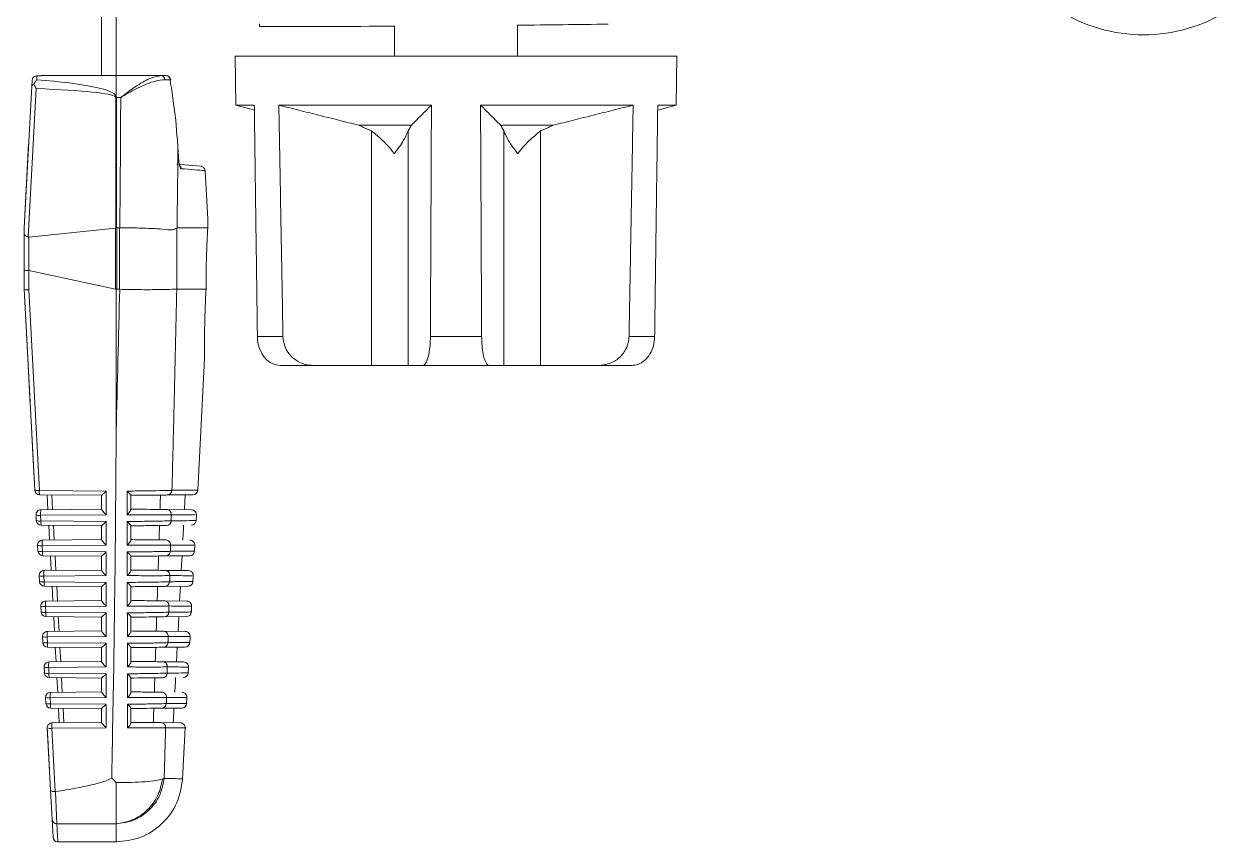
# Model space of a CAD drawing. Extents: x 11 to 120, y 2 to 94.
# Drawn here: x 89.132 to 91.585, y 35.434 to 37.099 of the extents above; entities that cross this region are included whole.
import ezdxf

# ---------------------------------------------------------------- set-up
doc = ezdxf.new("R2010")
doc.units = 0
doc.header["$MEASUREMENT"] = 0
doc.linetypes.add('SLD-Solid', pattern=[0])
doc.layers.add('OBJECT', color=7, linetype='CONTINUOUS')

msp = doc.modelspace()

# ---------------------------------------------------------------- linework, layer by layer
at = {"layer": 'OBJECT', "color": 7, "linetype": 'SLD-Solid', "lineweight": 15}
for p, q in [((89.2893, 36.9939), (89.2893, 37.1754)), ((89.3193, 36.9939), (89.3193, 37.1754)), ((89.6113, 37.0992), (89.6113, 37.0939)), ((90.1363, 37.0339), (90.1363, 37.0966)), ((89.8863, 37.0946), (89.8863, 37.0339)), ((89.5613, 37.0339), (89.5631, 36.9339)), ((90.0113, 37.0339), (89.5613, 37.0339)), ((90.4613, 37.0339), (90.0113, 37.0339)), ((90.4596, 36.9339), (90.4613, 37.0339)), ((89.1481, 36.9844), (89.1461, 36.9474)), ((89.1475, 36.9722), (89.1481, 36.9844)), ((89.1581, 36.9938), (89.1577, 36.9855)), ((89.1671, 36.9939), (89.3193, 36.9939)), ((89.3193, 36.9939), (89.411, 36.9939)), ((89.3193, 36.9525), (89.3193, 36.9939)), ((89.1318, 36.6839), (89.1475, 36.9722)), ((89.1566, 36.9675), (89.1402, 36.6653)), ((89.3185, 36.6838), (89.3185, 36.9494)), ((89.3201, 36.9494), (89.3201, 36.6839)), ((89.3286, 36.9494), (89.3201, 36.9494)), ((89.5631, 36.9339), (89.6007, 36.9238)), ((89.6006, 36.9339), (89.5631, 36.9339)), ((89.9613, 36.9339), (89.6506, 36.9339)), ((90.3721, 36.9339), (90.0613, 36.9339)), ((90.422, 36.9238), (90.4596, 36.9339)), ((90.4596, 36.9339), (90.4221, 36.9339)), ((89.9205, 36.8931), (89.813, 36.8931)), ((89.8391, 36.4039), (89.8391, 36.8813)), ((89.9139, 36.4039), (89.9139, 36.8813)), ((90.2097, 36.8931), (90.1022, 36.8931)), ((90.1088, 36.4039), (90.1088, 36.8813)), ((90.1836, 36.4039), (90.1836, 36.8813)), ((89.1411, 36.8542), (89.1318, 36.6839)), ((89.4464, 36.825), (89.4455, 36.8431)), ((89.4427, 36.814), (89.4914, 36.8097)), ((89.4464, 36.825), (89.4464, 36.825)), ((89.5059, 36.7017), (89.5005, 36.8003)), ((89.1318, 36.6756), (89.1318, 36.6839)), ((89.3178, 36.6837), (89.1416, 36.6651)), ((89.3178, 36.6837), (89.3185, 36.6838)), ((89.3178, 36.5592), (89.3178, 36.6837)), ((89.3201, 36.6839), (89.3209, 36.6839)), ((89.3261, 36.6839), (89.3209, 36.6839)), ((89.3209, 36.6839), (89.3209, 36.5589)), ((89.3261, 36.5589), (89.3261, 36.6839)), ((89.3261, 36.6839), (89.3266, 36.6839)), ((89.4427, 36.6834), (89.4427, 36.5589)), ((89.4433, 36.6839), (89.5057, 36.6839)), ((89.1318, 36.5981), (89.1318, 36.6756)), ((89.1416, 36.6651), (89.1416, 36.5974)), ((89.1318, 36.5589), (89.1318, 36.5981)), ((89.1413, 36.5975), (89.1413, 36.558)), ((89.1416, 36.5974), (89.1413, 36.5975)), ((89.1416, 36.5974), (89.3178, 36.5592)), ((89.1318, 36.5589), (89.1318, 36.5589)), ((89.1534, 36.1501), (89.1318, 36.5589)), ((89.1318, 36.5589), (89.1372, 36.4578)), ((89.1413, 36.558), (89.1629, 36.1494)), ((89.3193, 36.2703), (89.3193, 36.5588)), ((89.3209, 36.5589), (89.3261, 36.5589)), ((89.3265, 36.5589), (89.3261, 36.5589)), ((89.4427, 36.5589), (89.5023, 36.5589)), ((89.1372, 36.4578), (89.1442, 36.3239)), ((89.6069, 36.4629), (89.659, 36.4629)), ((89.9592, 36.4629), (90.0635, 36.4629)), ((90.3637, 36.4629), (90.4158, 36.4629)), ((89.4854, 36.1499), (89.4994, 36.4175)), ((89.7214, 36.4039), (89.6536, 36.4039)), ((89.7417, 36.4039), (89.6536, 36.4039)), ((89.8391, 36.4039), (89.7214, 36.4039)), ((89.8391, 36.4039), (89.9139, 36.4039)), ((89.9139, 36.4039), (89.9435, 36.4039)), ((90.0792, 36.4039), (89.9435, 36.4039)), ((90.1088, 36.4039), (90.0792, 36.4039)), ((90.1088, 36.4039), (90.1836, 36.4039)), ((90.1836, 36.4039), (90.3013, 36.4039)), ((90.3691, 36.4039), (90.3013, 36.4039)), ((89.1474, 36.2634), (89.1495, 36.2233)), ((89.1495, 36.2233), (89.1534, 36.1501)), ((89.1629, 36.1494), (89.2988, 36.1482)), ((89.2893, 36.1395), (89.1633, 36.1406)), ((89.1805, 36.1103), (89.179, 36.1405)), ((89.1884, 36.1404), (89.19, 36.1104)), ((89.2893, 36.1111), (89.2893, 36.1395)), ((89.2988, 36.1482), (89.2988, 36.1001)), ((89.4755, 36.1406), (89.4233, 36.1402)), ((89.1567, 36.0881), (89.1561, 36.0997)), ((89.2988, 36.1001), (89.1655, 36.099)), ((89.1655, 36.099), (89.1661, 36.0874)), ((89.166, 36.1102), (89.2893, 36.1113)), ((89.422, 36.1106), (89.4729, 36.1102)), ((89.4821, 36.0879), (89.4828, 36.0996)), ((89.1661, 36.0874), (89.2988, 36.0862)), ((89.2893, 36.0775), (89.1666, 36.0786)), ((89.1838, 36.0484), (89.1822, 36.0785)), ((89.1917, 36.0784), (89.1932, 36.0484)), ((89.2893, 36.0491), (89.2893, 36.0775)), ((89.2988, 36.0862), (89.2988, 36.0381)), ((89.1692, 36.0482), (89.2893, 36.0493)), ((89.16, 36.026), (89.1593, 36.0377)), ((89.2988, 36.0381), (89.1688, 36.037)), ((89.1688, 36.037), (89.1694, 36.0254)), ((89.1694, 36.0254), (89.2988, 36.0242)), ((89.2893, 36.0155), (89.1699, 36.0166)), ((89.1871, 35.9864), (89.1855, 36.0164)), ((89.1949, 36.0164), (89.1965, 35.9865)), ((89.2988, 36.0242), (89.2988, 35.9761)), ((89.469, 36.0166), (89.4201, 36.0161)), ((89.4518, 35.9862), (89.4534, 36.0166)), ((89.4789, 36.0259), (89.4795, 36.0376)), ((89.2893, 35.9871), (89.2893, 36.0155)), ((89.1632, 35.964), (89.1626, 35.9757)), ((89.2988, 35.9761), (89.1721, 35.975)), ((89.1721, 35.975), (89.1727, 35.9633)), ((89.1725, 35.9863), (89.2893, 35.9873)), ((89.4188, 35.9867), (89.4664, 35.9863)), ((89.4756, 35.9639), (89.4763, 35.9757)), ((89.1727, 35.9633), (89.2988, 35.9622)), ((89.2893, 35.9535), (89.1731, 35.9545)), ((89.1904, 35.9244), (89.1888, 35.9544)), ((89.1982, 35.9543), (89.1998, 35.9245)), ((89.2893, 35.9251), (89.2893, 35.9535)), ((89.2988, 35.9622), (89.2988, 35.9141)), ((89.4657, 35.9545), (89.4185, 35.9541)), ((89.4486, 35.9242), (89.4502, 35.9546)), ((89.1758, 35.9243), (89.2893, 35.9253)), ((89.4172, 35.9247), (89.4631, 35.9243)), ((89.1665, 35.902), (89.1659, 35.9138)), ((89.2988, 35.9141), (89.1754, 35.9131)), ((89.1754, 35.9131), (89.176, 35.9013)), ((89.176, 35.9013), (89.2988, 35.9002)), ((89.2988, 35.9002), (89.2988, 35.8521)), ((89.4724, 35.9019), (89.473, 35.9137)), ((89.2893, 35.8915), (89.1764, 35.8925)), ((89.1936, 35.8624), (89.1921, 35.8924)), ((89.2015, 35.8923), (89.2031, 35.8625)), ((89.2893, 35.8631), (89.2893, 35.8915)), ((89.4625, 35.8925), (89.4168, 35.8921)), ((89.4453, 35.8623), (89.4469, 35.8926)), ((89.1698, 35.84), (89.1692, 35.8518)), ((89.2988, 35.8521), (89.1786, 35.8511)), ((89.1786, 35.8511), (89.1792, 35.8393)), ((89.1791, 35.8623), (89.2893, 35.8633)), ((89.4155, 35.8627), (89.4599, 35.8623)), ((89.4691, 35.8399), (89.4698, 35.8517)), ((89.1792, 35.8393), (89.2988, 35.8382)), ((89.2893, 35.8295), (89.1797, 35.8305)), ((89.1969, 35.8005), (89.1953, 35.8303)), ((89.2048, 35.8303), (89.2063, 35.8006)), ((89.2893, 35.8011), (89.2893, 35.8295)), ((89.2988, 35.8382), (89.2988, 35.7901)), ((89.4592, 35.8305), (89.4151, 35.8301)), ((89.4421, 35.8003), (89.4436, 35.8305)), ((89.1823, 35.8003), (89.2893, 35.8013)), ((89.4138, 35.8007), (89.4566, 35.8003)), ((89.1731, 35.7779), (89.1724, 35.7898)), ((89.2988, 35.7901), (89.1819, 35.7891)), ((89.1819, 35.7891), (89.1825, 35.7772)), ((89.1825, 35.7772), (89.2988, 35.7762)), ((89.2988, 35.7762), (89.2988, 35.7281)), ((89.4659, 35.7779), (89.4665, 35.7898)), ((89.2893, 35.7675), (89.183, 35.7685)), ((89.2002, 35.7385), (89.1986, 35.7683)), ((89.208, 35.7682), (89.2096, 35.7386)), ((89.2893, 35.7391), (89.2893, 35.7675)), ((89.1763, 35.7159), (89.1757, 35.7278)), ((89.2988, 35.7281), (89.1852, 35.7272)), ((89.1852, 35.7272), (89.1858, 35.7152)), ((89.1856, 35.7384), (89.2893, 35.7393)), ((89.4626, 35.7159), (89.4633, 35.7278)), ((89.1858, 35.7152), (89.2988, 35.7142)), ((89.2893, 35.7055), (89.1862, 35.7064)), ((89.2035, 35.6765), (89.2019, 35.7063)), ((89.2113, 35.7062), (89.2129, 35.6766)), ((89.2893, 35.6771), (89.2893, 35.7055)), ((89.2988, 35.7142), (89.2988, 35.6661)), ((89.4117, 35.7061), (89.4527, 35.7064)), ((89.1889, 35.6764), (89.2893, 35.6773)), ((89.4103, 35.6767), (89.4501, 35.6764)), ((89.1857, 35.5389), (89.179, 35.6659)), ((89.179, 35.6659), (89.1806, 35.6343)), ((89.2988, 35.6661), (89.1884, 35.6652)), ((89.1884, 35.6652), (89.1952, 35.5365)), ((89.4546, 35.5619), (89.46, 35.6659)), ((89.1836, 35.5792), (89.1822, 35.6051)), ((89.1888, 35.4803), (89.1857, 35.5389)), ((89.1956, 35.5365), (89.1988, 35.471)), ((89.1888, 35.4803), (89.1907, 35.4434)), ((89.3193, 35.471), (89.1988, 35.471)), ((89.1988, 35.471), (89.2007, 35.4339)), ((89.2007, 35.4339), (89.3197, 35.4339))]:
    msp.add_line(p, q, dxfattribs=at)
at = {"layer": 'OBJECT', "color": 7, "linetype": 'SLD-Solid', "lineweight": 15, "flags": 128}
for points in [[(89.158, 36.9938), (89.158, 36.9938), (89.1581, 36.9938)], [(89.4452, 36.8431), (89.4455, 36.8431), (89.4455, 36.8431)], [(89.4462, 36.825), (89.4464, 36.825), (89.4464, 36.825)], [(89.4469, 36.8201), (89.4466, 36.8221), (89.4465, 36.825)]]:
    msp.add_lwpolyline(points, dxfattribs=at)
at = {"layer": 'OBJECT', "color": 7, "linetype": 'SLD-Solid', "lineweight": 15}
for centre, radius, start, end in [((91.4113, 37.4001), 0.323, 237.4319, 302.5681), ((89.6113, 87.7539), 50.66, 270.59378, 270.80303), ((89.6113, 87.7539), 50.66, 270, 270.31102), ((89.1581, 36.9838), 0.01, 90.809, 176.8941), ((89.1581, 36.9838), 0.00999, 89.9506, 176.8551), ((89.41, 36.9854), 0.00857, 1.3596, 82.7702), ((89.4207, 36.9839), 0.01, 9.2546, 90), ((89.42, 36.9849), 0.00906, 2.8157, 85.6379), ((89.4313, 36.9744), 0.0111, 93.647, 101.4948), ((89.409, 36.8581), 0.1302, 133.5438, 134.5094), ((89.3201, 36.8337), 0.1158, 89.9998, 90.7808), ((89.48, 36.8219), 0.0332, 183.1976, 200.1598), ((89.4415, 36.8041), 0.01, 2.5491, 44.0319), ((89.1596, 36.1695), 0.0204, 252.3835, 279.2788), ((89.1634, 36.1506), 0.01, 183.0226, 269.5), ((89.2038, 36.147), 0.041, 176.6853, 189), ((89.4231, 36.15), 0.00987, 271.1354, 357.7395), ((89.4754, 36.1506), 0.01, 270.5, 353.0997), ((89.1661, 36.1002), 0.01, 90.5, 183.0226), ((89.1622, 36.1191), 0.0204, 252.3835, 279.2788), ((89.22, 36.1025), 0.0545, 171.8664, 183.6806), ((89.4218, 36.1007), 0.0099, 356.3727, 88.7893), ((89.4728, 36.1002), 0.01, 353.4921, 89.5), ((89.1629, 36.1075), 0.0204, 252.3835, 279.2788), ((89.1667, 36.0886), 0.01, 183.0226, 269.5), ((89.2071, 36.085), 0.041, 176.6853, 189), ((89.4215, 36.088), 0.00987, 271.1155, 357.7169), ((89.4722, 36.0886), 0.01, 270.5, 353.6003), ((89.1693, 36.0382), 0.01, 90.5, 183.0226), ((89.2232, 36.0405), 0.0545, 171.8664, 183.6806), ((89.4202, 36.0388), 0.0099, 356.3921, 88.8118), ((89.4695, 36.0382), 0.01, 353.9939, 89.5), ((89.1655, 36.0571), 0.0204, 252.3835, 279.2788), ((89.1661, 36.0455), 0.0204, 252.3835, 279.2788), ((89.1699, 36.0266), 0.01, 183.0226, 269.5), ((89.2103, 36.023), 0.041, 176.6853, 189), ((89.4199, 36.026), 0.00988, 271.0959, 357.6945), ((89.4689, 36.0266), 0.01, 270.5, 354.103), ((89.1726, 35.9763), 0.01, 90.5, 183.0226), ((89.1688, 35.9952), 0.0204, 252.3835, 279.2788), ((89.2265, 35.9785), 0.0545, 171.8664, 183.6806), ((89.4186, 35.9768), 0.00991, 356.4113, 88.834), ((89.4663, 35.9763), 0.01, 354.4978, 89.5), ((89.1694, 35.9835), 0.0204, 252.3835, 279.2788), ((89.1732, 35.9645), 0.01, 183.0226, 269.5), ((89.2136, 35.961), 0.041, 176.6853, 189), ((89.4183, 35.964), 0.00988, 271.0765, 357.6725), ((89.4657, 35.9645), 0.01, 270.5, 354.6079), ((89.1759, 35.9143), 0.01, 90.5, 183.0226), ((89.2298, 35.9166), 0.0545, 171.8664, 183.6806), ((89.417, 35.9148), 0.00991, 356.4302, 88.8558), ((89.463, 35.9143), 0.01, 355.0037, 89.5), ((89.1721, 35.9332), 0.0204, 252.3835, 279.2788), ((89.1727, 35.9214), 0.0204, 252.3835, 279.2788), ((89.1765, 35.9025), 0.01, 183.0226, 269.5), ((89.2169, 35.8989), 0.041, 176.6853, 189), ((89.4166, 35.902), 0.00988, 271.0575, 357.6507), ((89.4624, 35.9025), 0.01, 270.5, 355.1147), ((89.1791, 35.8523), 0.01, 90.5, 183.0226), ((89.1753, 35.8712), 0.0204, 252.3835, 279.2788), ((89.233, 35.8546), 0.0545, 171.8664, 183.6806), ((89.4153, 35.8528), 0.00991, 356.4488, 88.8773), ((89.4598, 35.8523), 0.01, 355.5116, 89.5), ((89.176, 35.8594), 0.0204, 252.3835, 279.2788), ((89.1798, 35.8405), 0.01, 183.0226, 269.5), ((89.2202, 35.8369), 0.041, 176.6853, 189), ((89.415, 35.84), 0.00989, 271.0387, 357.6293), ((89.4592, 35.8405), 0.01, 270.5, 355.6235), ((89.1824, 35.7903), 0.01, 90.5, 183.0226), ((89.2363, 35.7926), 0.0545, 171.8664, 183.6806), ((89.4136, 35.7908), 0.00991, 356.4672, 88.8985), ((89.4565, 35.7903), 0.01, 356.0214, 89.5), ((89.1786, 35.8093), 0.0204, 252.3835, 279.2788), ((89.1792, 35.7974), 0.0204, 252.3835, 279.2788), ((89.183, 35.7785), 0.01, 183.0226, 269.5), ((89.2234, 35.7749), 0.041, 176.6853, 189), ((89.4133, 35.778), 0.00989, 271.0203, 357.6082), ((89.4559, 35.7785), 0.01, 270.5, 356.1343), ((89.1857, 35.7284), 0.01, 90.5, 183.0226), ((89.1819, 35.7473), 0.0204, 252.3835, 279.2788), ((89.2396, 35.7307), 0.0545, 171.8664, 183.6806), ((89.4119, 35.7288), 0.00992, 356.4854, 88.9194), ((89.4533, 35.7284), 0.01, 356.5331, 89.5), ((89.1825, 35.7353), 0.0204, 252.3835, 279.2788), ((89.1863, 35.7164), 0.01, 183.0226, 269.5), ((89.2267, 35.7128), 0.041, 176.6853, 189), ((89.4115, 35.716), 0.00989, 271.0021, 357.5873), ((89.4527, 35.7164), 0.01, 270.5, 356.6468), ((89.189, 35.6664), 0.01, 90.5, 183.0226), ((89.2429, 35.6687), 0.0545, 171.8664, 183.6806), ((89.4101, 35.6668), 0.00992, 356.5032, 88.9399), ((89.45, 35.6664), 0.01, 356.9496, 89.5), ((89.1852, 35.6853), 0.0204, 252.3835, 279.2788), ((89.1987, 35.4809), 0.00991, 183.4707, 270.555), ((89.2007, 35.4439), 0.01, 183.0226, 265.0653)]:
    msp.add_arc(centre, radius, start, end, dxfattribs=at)
for centre, major_axis, ratio, start_param, end_param in [((88.7506, 36.9339), (0.5695, 0.0157), 0.101686, 0.049862, 0.771527), ((88.749, 36.9417), (0.5695, 0.0078), 0.050872, 0.051969, 0.772633), ((88.749, 36.9417), (0.5695, 0.0078), 0.050872, 6.28249, 6.335154), ((88.7506, 36.9339), (0.5695, 0.0157), 0.101686, 6.280384, 6.333048), ((87.2568, 37.0417), (0, 7.8848), 0.262774, 4.666998, 4.700689), ((89.1418, 36.7025), (0.0006, 0.0374), 0.267094, 3.033482, 3.174083), ((89.1418, 36.5981), (0.01, 0), 0.061163, 3.141593, 4.660029), ((89.1418, 36.5592), (0.01, 0.00026), 0.120424, 3.14477, 4.656852), ((89.3209, 35.5809), (-0.0064, 0.9787), 0.122438, 6.24272, 6.255809), ((87.2568, 40.5772), (0, 19.0675), 0.111038, 4.484542, 4.500054), ((89.3209, 35.5816), (0, 0.9773), 0.122785, 0, 0.013091), ((89.2993, 36.1494), (0.00999, 0.00991), 0.035372, 3.176643, 4.624979), ((89.2993, 36.1014), (0.00996, -0.00988), 0.087934, 3.228543, 4.746979), ((89.2993, 36.0874), (0.00999, 0.00991), 0.035372, 3.176643, 4.624979), ((89.2993, 36.0394), (0.00996, -0.00988), 0.087934, 3.228543, 4.746979), ((89.2993, 36.0254), (0.00999, 0.00991), 0.035372, 3.176643, 4.624979), ((89.2993, 35.9774), (0.00996, -0.00988), 0.087934, 3.228543, 4.746979), ((89.2993, 35.9634), (0.00999, 0.00991), 0.035372, 3.176643, 4.624979), ((89.2993, 35.9154), (0.00996, -0.00988), 0.087934, 3.228543, 4.746979), ((89.2993, 35.9014), (0.00999, 0.00991), 0.035372, 3.176643, 4.624979), ((89.2993, 35.8534), (0.00996, -0.00988), 0.087934, 3.228543, 4.746979), ((89.2993, 35.8394), (0.00999, 0.00991), 0.035372, 3.176643, 4.624979), ((89.2993, 35.7914), (0.00996, -0.00988), 0.087934, 3.228543, 4.746979), ((89.2993, 35.7774), (0.00999, 0.00991), 0.035372, 3.176643, 4.624979), ((89.2993, 35.7294), (0.00996, -0.00988), 0.087934, 3.228543, 4.746979), ((89.2993, 35.7154), (0.00999, 0.00991), 0.035372, 3.176643, 4.624979), ((89.2993, 35.6674), (0.00996, -0.00988), 0.087934, 3.228543, 4.746979), ((87.0296, 35.589), (2.2897, -0.0147), 0.052015, 5.95327, 6.194383)]:
    msp.add_ellipse(centre, major_axis=major_axis, ratio=ratio, start_param=start_param, end_param=end_param, dxfattribs=at)
for points, knots in [([(89.1475, 36.9722), (89.1475, 36.9722), (89.1475, 36.9725), (89.1477, 36.9735), (89.1488, 36.9749), (89.1504, 36.9758), (89.1516, 36.9762), (89.1519, 36.9763)], [0, 0, 0, 0, 0.017181, 0.202287, 0.556603, 0.898381, 1, 1, 1, 1]), ([(89.1519, 36.9763), (89.1532, 36.9788), (89.1551, 36.9823), (89.1571, 36.9848), (89.1577, 36.9855), (89.1577, 36.9855)], [0, 0, 0, 0, 0.696361, 0.978817, 1, 1, 1, 1]), ([(89.1566, 36.9675), (89.1565, 36.9675), (89.1549, 36.9706), (89.1534, 36.9735), (89.1519, 36.9763)], [0, 0, 0, 0, 0.019973, 1, 1, 1, 1]), ([(89.3286, 36.9494), (89.3287, 36.9495), (89.3297, 36.9503), (89.3331, 36.9529), (89.3442, 36.9614), (89.3646, 36.9757), (89.39, 36.9906), (89.4047, 36.9929), (89.411, 36.9939)], [0, 0, 0, 0, 0.00366, 0.034965, 0.112488, 0.381452, 0.732443, 1, 1, 1, 1]), ([(89.4185, 36.9856), (89.4121, 36.985), (89.3958, 36.9835), (89.3657, 36.9703), (89.3417, 36.9572), (89.3297, 36.9501), (89.3287, 36.9495), (89.3286, 36.9494)], [0, 0, 0, 0, 0.244744, 0.626729, 0.967928, 0.996144, 1, 1, 1, 1]), ([(89.4452, 36.8431), (89.4448, 36.8498), (89.4427, 36.8831), (89.438, 36.9306), (89.4314, 36.9711), (89.4291, 36.9853)], [0, 0, 0, 0, 0.139683, 0.698663, 1, 1, 1, 1]), ([(89.8857, 36.8351), (89.8856, 36.8352), (89.8773, 36.8459), (89.8626, 36.863), (89.8453, 36.8765), (89.8391, 36.8813)], [0, 0, 0, 0, 0.004613, 0.647697, 1, 1, 1, 1]), ([(89.9139, 36.8813), (89.911, 36.875), (89.9047, 36.8611), (89.8927, 36.8441), (89.8857, 36.8352), (89.8857, 36.8351)], [0, 0, 0, 0, 0.458104, 0.995388, 1, 1, 1, 1]), ([(90.137, 36.8351), (90.137, 36.8352), (90.1286, 36.8459), (90.1168, 36.863), (90.1109, 36.8765), (90.1088, 36.8813)], [0, 0, 0, 0, 0.004613, 0.647697, 1, 1, 1, 1]), ([(90.1836, 36.8813), (90.1756, 36.875), (90.1583, 36.8611), (90.1441, 36.8441), (90.1371, 36.8352), (90.137, 36.8351)], [0, 0, 0, 0, 0.458102, 0.995388, 1, 1, 1, 1]), ([(89.4516, 36.8045), (89.4511, 36.8048), (89.4501, 36.8053), (89.4486, 36.809), (89.4473, 36.8144), (89.4465, 36.8201), (89.4463, 36.8237), (89.4462, 36.825)], [0, 0, 0, 0, 0.219062, 0.43802, 0.659218, 0.879999, 1, 1, 1, 1]), ([(89.5005, 36.8003), (89.5004, 36.8003), (89.4998, 36.8003), (89.4943, 36.8008), (89.4707, 36.8029), (89.4516, 36.8045)], [0, 0, 0, 0, 0.045653, 0.228294, 1, 1, 1, 1]), ([(89.5005, 36.8003), (89.5003, 36.8014), (89.5, 36.8036), (89.4981, 36.8065), (89.4955, 36.8086), (89.4931, 36.8095), (89.4917, 36.8097), (89.4914, 36.8097)], [0, 0, 0, 0, 0.235917, 0.471833, 0.707753, 0.925415, 1, 1, 1, 1]), ([(89.3266, 36.6839), (89.3318, 36.684), (89.3504, 36.6842), (89.3814, 36.6833), (89.4135, 36.6818), (89.434, 36.6787), (89.4402, 36.6821), (89.4427, 36.6834)], [0, 0, 0, 0, 0.097508, 0.351331, 0.599304, 0.843154, 1, 1, 1, 1]), ([(89.5023, 36.5589), (89.5024, 36.5749), (89.5026, 36.6069), (89.504, 36.6494), (89.5052, 36.6731), (89.5057, 36.6824), (89.5057, 36.6837)], [0, 0, 0, 0, 0.315568, 0.631102, 0.947588, 1, 1, 1, 1]), ([(89.5057, 36.6839), (89.5058, 36.6906), (89.5058, 36.6991), (89.5059, 36.7013), (89.5059, 36.7017)], [0, 0, 0, 0, 0.791837, 1, 1, 1, 1]), ([(89.5057, 36.6837), (89.5057, 36.6837), (89.5057, 36.6838), (89.5057, 36.6839), (89.5057, 36.6839), (89.5057, 36.6839), (89.5057, 36.6839)], [0, 0, 0, 0, 0.159851, 0.363921, 0.750554, 1, 1, 1, 1]), ([(89.1318, 36.6756), (89.1319, 36.6741), (89.1319, 36.6715), (89.1331, 36.669), (89.1352, 36.6674), (89.1377, 36.6663), (89.1395, 36.6656), (89.1402, 36.6653)], [0, 0, 0, 0, 0.281503, 0.477149, 0.672463, 0.878462, 1, 1, 1, 1]), ([(89.3265, 36.5589), (89.34, 36.5586), (89.3669, 36.5581), (89.4026, 36.5582), (89.43, 36.559), (89.4385, 36.5589), (89.4427, 36.5589)], [0, 0, 0, 0, 0.253584, 0.507165, 0.760847, 1, 1, 1, 1]), ([(89.4427, 36.5589), (89.4409, 36.4796), (89.4378, 36.3432), (89.4344, 36.2067), (89.433, 36.1497)], [0, 0, 0, 0, 0.581449, 1, 1, 1, 1]), ([(89.4993, 36.4175), (89.4993, 36.417), (89.4993, 36.4149), (89.4992, 36.428), (89.4991, 36.4554), (89.4997, 36.4956), (89.5009, 36.5322), (89.502, 36.5536), (89.5023, 36.5589)], [0, 0, 0, 0, 0.069411, 0.284852, 0.500141, 0.714748, 0.928344, 1, 1, 1, 1]), ([(89.6536, 36.4039), (89.648, 36.4046), (89.6367, 36.4061), (89.6219, 36.4179), (89.6116, 36.435), (89.6074, 36.4511), (89.607, 36.4603), (89.6069, 36.4629)], [0, 0, 0, 0, 0.241746, 0.484004, 0.711798, 0.92205, 1, 1, 1, 1]), ([(89.659, 36.4629), (89.6597, 36.4565), (89.6612, 36.4436), (89.6711, 36.4266), (89.6856, 36.4134), (89.7032, 36.4053), (89.7157, 36.4043), (89.7214, 36.4039)], [0, 0, 0, 0, 0.198025, 0.395861, 0.598899, 0.81482, 1, 1, 1, 1]), ([(89.9435, 36.4039), (89.9454, 36.4046), (89.9492, 36.4061), (89.9542, 36.4179), (89.9577, 36.435), (89.959, 36.4511), (89.9592, 36.4603), (89.9592, 36.4629)], [0, 0, 0, 0, 0.241746, 0.484004, 0.711798, 0.92205, 1, 1, 1, 1]), ([(90.0635, 36.4629), (90.0637, 36.4565), (90.064, 36.4436), (90.0665, 36.4266), (90.0702, 36.4134), (90.0746, 36.4053), (90.0777, 36.4043), (90.0792, 36.4039)], [0, 0, 0, 0, 0.198025, 0.395861, 0.598899, 0.81482, 1, 1, 1, 1]), ([(90.3013, 36.4039), (90.3088, 36.4046), (90.3239, 36.4061), (90.3436, 36.4179), (90.3574, 36.435), (90.363, 36.4511), (90.3635, 36.4603), (90.3637, 36.4629)], [0, 0, 0, 0, 0.241746, 0.484004, 0.711798, 0.92205, 1, 1, 1, 1]), ([(90.4158, 36.4629), (90.4153, 36.4565), (90.4142, 36.4436), (90.4067, 36.4266), (90.3959, 36.4134), (90.3827, 36.4053), (90.3734, 36.4043), (90.3691, 36.4039)], [0, 0, 0, 0, 0.198025, 0.395861, 0.598899, 0.81482, 1, 1, 1, 1]), ([(89.3102, 35.5638), (89.3103, 35.5695), (89.3109, 35.5979), (89.3131, 35.7173), (89.3171, 35.9471), (89.3185, 36.1542), (89.3193, 36.2703)], [0, 0, 0, 0, 0.024148, 0.120739, 0.507103, 1, 1, 1, 1]), ([(89.3414, 36.1482), (89.3441, 36.1482), (89.3532, 36.1483), (89.3746, 36.1485), (89.4022, 36.1489), (89.4239, 36.1493), (89.4303, 36.1495), (89.433, 36.1497)], [0, 0, 0, 0, 0.059775, 0.207161, 0.501412, 0.795934, 1, 1, 1, 1]), ([(89.3415, 36.1001), (89.3415, 36.1067), (89.3415, 36.1228), (89.3415, 36.1388), (89.3414, 36.1482)], [0, 0, 0, 0, 0.412557, 1, 1, 1, 1]), ([(89.3414, 36.1482), (89.3415, 36.1482), (89.3425, 36.1472), (89.3446, 36.1451), (89.3472, 36.1424), (89.349, 36.1404), (89.3492, 36.1398), (89.3493, 36.1396)], [0, 0, 0, 0, 0.007744, 0.250695, 0.570354, 0.807208, 1, 1, 1, 1]), ([(89.4233, 36.1402), (89.4194, 36.1401), (89.4117, 36.1401), (89.3855, 36.1398), (89.3617, 36.1396), (89.3493, 36.1395)], [0, 0, 0, 0, 0.324207, 0.64849, 1, 1, 1, 1]), ([(89.433, 36.1497), (89.4344, 36.1497), (89.4415, 36.1497), (89.4674, 36.15), (89.4888, 36.1501), (89.4833, 36.1501), (89.4824, 36.1501)], [0, 0, 0, 0, 0.041331, 0.206678, 0.869682, 1, 1, 1, 1]), ([(89.3493, 36.1105), (89.3492, 36.1101), (89.349, 36.1091), (89.3475, 36.1067), (89.345, 36.1036), (89.3428, 36.1013), (89.3416, 36.1001), (89.3415, 36.1001)], [0, 0, 0, 0, 0.199298, 0.397083, 0.7009, 0.992023, 1, 1, 1, 1]), ([(89.4317, 36.1001), (89.43, 36.1001), (89.4247, 36.0999), (89.4063, 36.0998), (89.3782, 36.0999), (89.3551, 36.1), (89.3441, 36.1001), (89.3415, 36.1001)], [0, 0, 0, 0, 0.148503, 0.448596, 0.748256, 0.940444, 1, 1, 1, 1]), ([(89.3493, 36.1113), (89.3606, 36.1112), (89.3831, 36.111), (89.4097, 36.1108), (89.4178, 36.1107), (89.422, 36.1106)], [0, 0, 0, 0, 0.324373, 0.64869, 1, 1, 1, 1]), ([(89.4801, 36.0997), (89.4795, 36.0997), (89.4783, 36.0997), (89.4485, 36.1), (89.4317, 36.1001)], [0, 0, 0, 0, 0.436769, 1, 1, 1, 1]), ([(89.3416, 36.0862), (89.3442, 36.0862), (89.3532, 36.0863), (89.3744, 36.0865), (89.4018, 36.0869), (89.4228, 36.0873), (89.429, 36.0875), (89.4314, 36.0876)], [0, 0, 0, 0, 0.059495, 0.208459, 0.505892, 0.803608, 1, 1, 1, 1]), ([(89.3417, 36.0381), (89.3417, 36.0447), (89.3416, 36.0608), (89.3416, 36.0768), (89.3416, 36.0862)], [0, 0, 0, 0, 0.412528, 1, 1, 1, 1]), ([(89.3416, 36.0862), (89.3416, 36.0862), (89.3425, 36.0853), (89.3446, 36.0832), (89.3472, 36.0806), (89.349, 36.0784), (89.3492, 36.0779), (89.3493, 36.0776)], [0, 0, 0, 0, 0.007812, 0.231081, 0.559204, 0.802812, 1, 1, 1, 1]), ([(89.4217, 36.0782), (89.4179, 36.0781), (89.4102, 36.0781), (89.3844, 36.0778), (89.3612, 36.0776), (89.3493, 36.0775)], [0, 0, 0, 0, 0.328087, 0.656253, 1, 1, 1, 1]), ([(89.4314, 36.0876), (89.4328, 36.0876), (89.4398, 36.0877), (89.4652, 36.0879), (89.4858, 36.0881), (89.4804, 36.0881), (89.4796, 36.0881)], [0, 0, 0, 0, 0.042041, 0.210231, 0.884638, 1, 1, 1, 1]), ([(89.3493, 36.0485), (89.3492, 36.048), (89.349, 36.0469), (89.3472, 36.0441), (89.3447, 36.0411), (89.3426, 36.039), (89.3417, 36.0381), (89.3417, 36.0381)], [0, 0, 0, 0, 0.203476, 0.450054, 0.773099, 0.991938, 1, 1, 1, 1]), ([(89.3493, 36.0493), (89.3605, 36.0492), (89.3829, 36.049), (89.4086, 36.0488), (89.4165, 36.0487), (89.4204, 36.0487)], [0, 0, 0, 0, 0.328437, 0.656814, 1, 1, 1, 1]), ([(89.4301, 36.0381), (89.4284, 36.0381), (89.4232, 36.0379), (89.4049, 36.0378), (89.3772, 36.0379), (89.3547, 36.038), (89.3443, 36.0381), (89.3417, 36.0381)], [0, 0, 0, 0, 0.150136, 0.453531, 0.756488, 0.940721, 1, 1, 1, 1]), ([(89.3417, 36.0242), (89.3443, 36.0242), (89.3533, 36.0243), (89.3743, 36.0245), (89.4014, 36.0249), (89.4217, 36.0253), (89.4275, 36.0255), (89.4298, 36.0256)], [0, 0, 0, 0, 0.059218, 0.209832, 0.510595, 0.811653, 1, 1, 1, 1]), ([(89.3419, 35.9761), (89.3418, 35.9827), (89.3418, 35.9988), (89.3418, 36.0148), (89.3417, 36.0242)], [0, 0, 0, 0, 0.412497, 1, 1, 1, 1]), ([(89.3417, 36.0242), (89.3418, 36.0242), (89.3426, 36.0234), (89.3446, 36.0214), (89.3472, 36.0187), (89.349, 36.0165), (89.3492, 36.0159), (89.3493, 36.0157)], [0, 0, 0, 0, 0.007883, 0.210618, 0.547453, 0.798165, 1, 1, 1, 1]), ([(89.4201, 36.0161), (89.4163, 36.0161), (89.4087, 36.016), (89.3833, 36.0158), (89.3607, 36.0156), (89.3493, 36.0155)], [0, 0, 0, 0, 0.332167, 0.664414, 1, 1, 1, 1]), ([(89.4298, 36.0256), (89.4312, 36.0256), (89.4381, 36.0257), (89.463, 36.0259), (89.4828, 36.0261), (89.4774, 36.026), (89.4767, 36.026)], [0, 0, 0, 0, 0.042776, 0.213907, 0.900109, 1, 1, 1, 1]), ([(89.4772, 36.0377), (89.4765, 36.0377), (89.4749, 36.0377), (89.4461, 36.038), (89.4301, 36.0381)], [0, 0, 0, 0, 0.444733, 1, 1, 1, 1]), ([(89.3493, 35.9864), (89.3492, 35.9859), (89.349, 35.9848), (89.3472, 35.982), (89.3447, 35.979), (89.3427, 35.9769), (89.3419, 35.9761), (89.3419, 35.9761)], [0, 0, 0, 0, 0.207488, 0.460443, 0.790805, 0.99185, 1, 1, 1, 1]), ([(89.4285, 35.9761), (89.4268, 35.9761), (89.4216, 35.976), (89.4035, 35.9758), (89.3762, 35.9759), (89.3543, 35.976), (89.3444, 35.9761), (89.3419, 35.9761)], [0, 0, 0, 0, 0.151845, 0.458695, 0.765103, 0.940995, 1, 1, 1, 1]), ([(89.3493, 35.9873), (89.3604, 35.9872), (89.3826, 35.987), (89.4076, 35.9868), (89.4151, 35.9867), (89.4188, 35.9867)], [0, 0, 0, 0, 0.332714, 0.665366, 1, 1, 1, 1]), ([(89.4744, 35.9758), (89.4735, 35.9758), (89.4716, 35.9758), (89.4437, 35.976), (89.4285, 35.9761)], [0, 0, 0, 0, 0.452954, 1, 1, 1, 1]), ([(89.3419, 35.9622), (89.3444, 35.9622), (89.3533, 35.9623), (89.3741, 35.9625), (89.4009, 35.9629), (89.4205, 35.9633), (89.4261, 35.9635), (89.4282, 35.9636)], [0, 0, 0, 0, 0.058943, 0.211285, 0.515535, 0.820092, 1, 1, 1, 1]), ([(89.342, 35.9141), (89.342, 35.9207), (89.342, 35.9368), (89.3419, 35.9528), (89.3419, 35.9622)], [0, 0, 0, 0, 0.412464, 1, 1, 1, 1]), ([(89.3419, 35.9622), (89.3419, 35.9622), (89.3426, 35.9615), (89.3446, 35.9595), (89.3471, 35.9569), (89.349, 35.9546), (89.3492, 35.954), (89.3493, 35.9537)], [0, 0, 0, 0, 0.007956, 0.189278, 0.535067, 0.793252, 1, 1, 1, 1]), ([(89.4185, 35.9541), (89.4147, 35.9541), (89.4072, 35.954), (89.3822, 35.9538), (89.3602, 35.9536), (89.3493, 35.9535)], [0, 0, 0, 0, 0.336461, 0.673003, 1, 1, 1, 1]), ([(89.4282, 35.9636), (89.4295, 35.9636), (89.4363, 35.9637), (89.4608, 35.9639), (89.4798, 35.9641), (89.4744, 35.964), (89.4738, 35.964)], [0, 0, 0, 0, 0.043537, 0.217711, 0.916123, 1, 1, 1, 1]), ([(89.3493, 35.9244), (89.3492, 35.9238), (89.349, 35.9226), (89.3471, 35.9198), (89.3447, 35.9168), (89.3428, 35.9149), (89.342, 35.9141), (89.342, 35.9141)], [0, 0, 0, 0, 0.211698, 0.471304, 0.809147, 0.991758, 1, 1, 1, 1]), ([(89.3493, 35.9253), (89.3603, 35.9252), (89.3824, 35.925), (89.4065, 35.9248), (89.4136, 35.9247), (89.4172, 35.9247)], [0, 0, 0, 0, 0.337221, 0.67438, 1, 1, 1, 1]), ([(89.4269, 35.9142), (89.4252, 35.9141), (89.4201, 35.914), (89.402, 35.9139), (89.3752, 35.9139), (89.3539, 35.914), (89.3445, 35.9141), (89.342, 35.9141)], [0, 0, 0, 0, 0.153635, 0.464106, 0.774128, 0.941266, 1, 1, 1, 1]), ([(89.342, 35.9002), (89.3445, 35.9002), (89.3533, 35.9003), (89.374, 35.9005), (89.4004, 35.9009), (89.4193, 35.9013), (89.4246, 35.9015), (89.4265, 35.9016)], [0, 0, 0, 0, 0.058671, 0.212823, 0.520728, 0.828954, 1, 1, 1, 1]), ([(89.3422, 35.8521), (89.3422, 35.8587), (89.3421, 35.8748), (89.3421, 35.8908), (89.342, 35.9002)], [0, 0, 0, 0, 0.41243, 1, 1, 1, 1]), ([(89.342, 35.9002), (89.3421, 35.9002), (89.3427, 35.8996), (89.3446, 35.8977), (89.3471, 35.8951), (89.349, 35.8927), (89.3492, 35.892), (89.3493, 35.8917)], [0, 0, 0, 0, 0.008033, 0.167032, 0.522009, 0.788055, 1, 1, 1, 1]), ([(89.4265, 35.9016), (89.4279, 35.9016), (89.4345, 35.9017), (89.4585, 35.9019), (89.4767, 35.902), (89.4714, 35.902), (89.471, 35.902)], [0, 0, 0, 0, 0.044325, 0.221651, 0.932709, 1, 1, 1, 1]), ([(89.4715, 35.9138), (89.4705, 35.9138), (89.4682, 35.9138), (89.4413, 35.914), (89.4269, 35.9142)], [0, 0, 0, 0, 0.461446, 1, 1, 1, 1]), ([(89.4168, 35.8921), (89.4131, 35.8921), (89.4057, 35.892), (89.3811, 35.8918), (89.3597, 35.8916), (89.3493, 35.8915)], [0, 0, 0, 0, 0.340986, 0.682054, 1, 1, 1, 1]), ([(89.3493, 35.8623), (89.3492, 35.8617), (89.349, 35.8605), (89.3471, 35.8576), (89.3447, 35.8547), (89.3428, 35.8528), (89.3422, 35.8521), (89.3422, 35.8521)], [0, 0, 0, 0, 0.216117, 0.482661, 0.828146, 0.991661, 1, 1, 1, 1]), ([(89.4252, 35.8522), (89.4235, 35.8521), (89.4185, 35.852), (89.4005, 35.8519), (89.3741, 35.8519), (89.3534, 35.852), (89.3446, 35.8521), (89.3422, 35.8521)], [0, 0, 0, 0, 0.155511, 0.469779, 0.783591, 0.941534, 1, 1, 1, 1]), ([(89.3493, 35.8633), (89.3602, 35.8632), (89.3821, 35.863), (89.4053, 35.8628), (89.4122, 35.8627), (89.4155, 35.8627)], [0, 0, 0, 0, 0.341978, 0.683892, 1, 1, 1, 1]), ([(89.4686, 35.8518), (89.4674, 35.8518), (89.4649, 35.8518), (89.4389, 35.8521), (89.4252, 35.8522)], [0, 0, 0, 0, 0.470225, 1, 1, 1, 1]), ([(89.3422, 35.8382), (89.3446, 35.8382), (89.3533, 35.8383), (89.3738, 35.8385), (89.3999, 35.8389), (89.418, 35.8393), (89.4231, 35.8395), (89.4248, 35.8396)], [0, 0, 0, 0, 0.058402, 0.214452, 0.526193, 0.838268, 1, 1, 1, 1]), ([(89.3423, 35.7901), (89.3423, 35.7967), (89.3423, 35.8128), (89.3422, 35.8288), (89.3422, 35.8382)], [0, 0, 0, 0, 0.412394, 1, 1, 1, 1]), ([(89.3422, 35.8382), (89.3422, 35.8382), (89.3428, 35.8376), (89.3446, 35.8358), (89.347, 35.8332), (89.349, 35.8308), (89.3492, 35.8301), (89.3493, 35.8297)], [0, 0, 0, 0, 0.008114, 0.14385, 0.508241, 0.782554, 1, 1, 1, 1]), ([(89.4151, 35.8301), (89.4115, 35.8301), (89.4041, 35.83), (89.38, 35.8298), (89.3592, 35.8296), (89.3493, 35.8295)], [0, 0, 0, 0, 0.345761, 0.691605, 1, 1, 1, 1]), ([(89.4248, 35.8396), (89.4262, 35.8396), (89.4327, 35.8396), (89.4562, 35.8399), (89.4737, 35.84), (89.4684, 35.84), (89.4681, 35.84)], [0, 0, 0, 0, 0.045141, 0.225734, 0.949897, 1, 1, 1, 1]), ([(89.3493, 35.8002), (89.3492, 35.7996), (89.349, 35.7984), (89.3471, 35.7954), (89.3447, 35.7925), (89.3429, 35.7907), (89.3424, 35.7901), (89.3423, 35.7901)], [0, 0, 0, 0, 0.220758, 0.494543, 0.847827, 0.99156, 1, 1, 1, 1]), ([(89.3493, 35.8013), (89.3601, 35.8012), (89.3818, 35.801), (89.4042, 35.8008), (89.4107, 35.8007), (89.4138, 35.8007)], [0, 0, 0, 0, 0.347005, 0.693943, 1, 1, 1, 1]), ([(89.4235, 35.7902), (89.4218, 35.7901), (89.4169, 35.79), (89.399, 35.7899), (89.3731, 35.7899), (89.353, 35.79), (89.3447, 35.7901), (89.3423, 35.7901)], [0, 0, 0, 0, 0.157481, 0.475733, 0.793524, 0.941799, 1, 1, 1, 1]), ([(89.3424, 35.7762), (89.3447, 35.7762), (89.3534, 35.7763), (89.3736, 35.7765), (89.3994, 35.7769), (89.4167, 35.7773), (89.4216, 35.7775), (89.4231, 35.7776)], [0, 0, 0, 0, 0.058136, 0.216179, 0.531949, 0.848067, 1, 1, 1, 1]), ([(89.3425, 35.7281), (89.3425, 35.7347), (89.3424, 35.7508), (89.3424, 35.7668), (89.3424, 35.7762)], [0, 0, 0, 0, 0.412356, 1, 1, 1, 1]), ([(89.3424, 35.7762), (89.3424, 35.7762), (89.3428, 35.7757), (89.3446, 35.774), (89.347, 35.7714), (89.349, 35.7689), (89.3492, 35.7681), (89.3493, 35.7678)], [0, 0, 0, 0, 0.008198, 0.119701, 0.493719, 0.776727, 1, 1, 1, 1]), ([(89.4231, 35.7776), (89.4244, 35.7776), (89.4309, 35.7776), (89.4539, 35.7778), (89.4706, 35.778), (89.4654, 35.7779), (89.4652, 35.7779)], [0, 0, 0, 0, 0.045988, 0.229969, 0.967722, 1, 1, 1, 1]), ([(89.4658, 35.7898), (89.4644, 35.7898), (89.4616, 35.7899), (89.4365, 35.7901), (89.4235, 35.7902)], [0, 0, 0, 0, 0.479306, 1, 1, 1, 1]), ([(89.4134, 35.7681), (89.4098, 35.7681), (89.4025, 35.768), (89.3788, 35.7678), (89.3586, 35.7676), (89.3493, 35.7675)], [0, 0, 0, 0, 0.350806, 0.701696, 1, 1, 1, 1]), ([(89.3493, 35.7381), (89.3492, 35.7376), (89.349, 35.7363), (89.3471, 35.7332), (89.3447, 35.7304), (89.343, 35.7286), (89.3425, 35.7281), (89.3425, 35.7281)], [0, 0, 0, 0, 0.225635, 0.506976, 0.868217, 0.991454, 1, 1, 1, 1]), ([(89.4218, 35.7282), (89.4201, 35.7282), (89.4152, 35.728), (89.3975, 35.7279), (89.372, 35.7279), (89.3525, 35.728), (89.3448, 35.7281), (89.3425, 35.7281)], [0, 0, 0, 0, 0.159551, 0.48199, 0.803962, 0.942061, 1, 1, 1, 1]), ([(89.3493, 35.7393), (89.36, 35.7392), (89.3815, 35.739), (89.403, 35.7388), (89.4092, 35.7388), (89.4121, 35.7387)], [0, 0, 0, 0, 0.352325, 0.704581, 1, 1, 1, 1]), ([(89.4629, 35.7279), (89.4614, 35.7279), (89.4583, 35.7279), (89.4341, 35.7281), (89.4218, 35.7282)], [0, 0, 0, 0, 0.488709, 1, 1, 1, 1]), ([(89.3425, 35.7142), (89.3448, 35.7142), (89.3534, 35.7143), (89.3735, 35.7145), (89.3989, 35.7149), (89.4154, 35.7153), (89.42, 35.7155), (89.4214, 35.7155)], [0, 0, 0, 0, 0.057873, 0.218011, 0.538018, 0.858388, 1, 1, 1, 1]), ([(89.3427, 35.6661), (89.3426, 35.6727), (89.3426, 35.6888), (89.3426, 35.7048), (89.3425, 35.7142)], [0, 0, 0, 0, 0.412316, 1, 1, 1, 1]), ([(89.3425, 35.7142), (89.3426, 35.7142), (89.3429, 35.7138), (89.3446, 35.7122), (89.3469, 35.7096), (89.3489, 35.707), (89.3492, 35.7062), (89.3493, 35.7058)], [0, 0, 0, 0, 0.008287, 0.094553, 0.478398, 0.770552, 1, 1, 1, 1]), ([(89.4117, 35.7061), (89.4081, 35.706), (89.4009, 35.706), (89.3777, 35.7058), (89.3581, 35.7056), (89.3493, 35.7055)], [0, 0, 0, 0, 0.356145, 0.712376, 1, 1, 1, 1]), ([(89.4214, 35.7155), (89.4227, 35.7156), (89.429, 35.7156), (89.4516, 35.7158), (89.4676, 35.716), (89.4625, 35.7159), (89.4624, 35.7159)], [0, 0, 0, 0, 0.046867, 0.234364, 0.98622, 1, 1, 1, 1]), ([(89.3493, 35.6761), (89.3492, 35.6754), (89.349, 35.6741), (89.347, 35.6709), (89.3447, 35.6682), (89.343, 35.6665), (89.3427, 35.6661), (89.3427, 35.6661)], [0, 0, 0, 0, 0.236919, 0.528787, 0.900003, 0.991341, 1, 1, 1, 1]), ([(89.3493, 35.6773), (89.3599, 35.6772), (89.3811, 35.677), (89.4018, 35.6768), (89.4077, 35.6768), (89.4103, 35.6767)], [0, 0, 0, 0, 0.357964, 0.715857, 1, 1, 1, 1]), ([(89.42, 35.6662), (89.4184, 35.6662), (89.4136, 35.666), (89.3959, 35.6659), (89.3709, 35.666), (89.3521, 35.6661), (89.3449, 35.6661), (89.3427, 35.6661)], [0, 0, 0, 0, 0.161729, 0.488573, 0.814943, 0.942319, 1, 1, 1, 1]), ([(89.46, 35.6659), (89.46, 35.6659), (89.4651, 35.6658), (89.4521, 35.6659), (89.4307, 35.6661), (89.42, 35.6662)], [0, 0, 0, 0, 0.001446, 0.498454, 1, 1, 1, 1]), ([(89.1806, 35.6343), (89.1808, 35.6305), (89.1813, 35.6228), (89.1817, 35.6136), (89.1821, 35.6074), (89.1822, 35.6058), (89.1822, 35.6051)], [0, 0, 0, 0, 0.261879, 0.524407, 0.77642, 1, 1, 1, 1]), ([(89.3193, 35.4705), (89.331, 35.4721), (89.3554, 35.4754), (89.3872, 35.4969), (89.4103, 35.5275), (89.4149, 35.5516), (89.4171, 35.5633)], [0, 0, 0, 0, 0.24117, 0.5, 0.75883, 1, 1, 1, 1]), ([(89.3193, 35.4339), (89.3358, 35.4357), (89.3701, 35.4393), (89.4148, 35.4688), (89.4465, 35.5118), (89.452, 35.5459), (89.4546, 35.5623)], [0, 0, 0, 0, 0.240773, 0.5, 0.759227, 1, 1, 1, 1]), ([(89.3193, 35.471), (89.3305, 35.4727), (89.3535, 35.4763), (89.3838, 35.4974), (89.4063, 35.5272), (89.4113, 35.5506), (89.4137, 35.5619)], [0, 0, 0, 0, 0.241561, 0.5, 0.758439, 1, 1, 1, 1]), ([(89.4171, 35.5633), (89.4279, 35.563), (89.4498, 35.5624), (89.453, 35.5623), (89.4546, 35.5623)], [0, 0, 0, 0, 0.496376, 1, 1, 1, 1]), ([(89.1952, 35.5365), (89.1941, 35.5365), (89.1919, 35.5365), (89.189, 35.5369), (89.1869, 35.5375), (89.1859, 35.5382), (89.1857, 35.5387), (89.1857, 35.5389), (89.1857, 35.5389)], [0, 0, 0, 0, 0.219281, 0.438507, 0.659241, 0.882986, 0.98583, 1, 1, 1, 1])]:
    msp.add_open_spline(points, degree=3, knots=knots, dxfattribs=at)
for points, degree in [([(89.1671, 36.9939), (89.1581, 36.9938)], 1), ([(89.411, 36.9939), (89.4207, 36.9939)], 1), ([(89.4291, 36.9853), (89.4185, 36.9856)], 1), ([(89.6069, 36.4629), (89.6006, 36.9339)], 1), ([(89.6506, 36.9339), (89.659, 36.4629)], 1), ([(89.813, 36.8931), (89.6506, 36.9339)], 1), ([(89.9613, 36.9339), (89.9205, 36.8931)], 1), ([(89.9592, 36.4629), (89.9613, 36.9339)], 1), ([(90.0613, 36.9339), (90.0635, 36.4629)], 1), ([(90.1022, 36.8931), (90.0613, 36.9339)], 1), ([(90.3721, 36.9339), (90.2097, 36.8931)], 1), ([(90.3637, 36.4629), (90.3721, 36.9339)], 1), ([(90.4221, 36.9339), (90.4158, 36.4629)], 1), ([(89.8391, 36.8813), (89.813, 36.8931)], 1), ([(89.9205, 36.8931), (89.9139, 36.8813)], 1), ([(90.1088, 36.8813), (90.1022, 36.8931)], 1), ([(90.2097, 36.8931), (90.1836, 36.8813)], 1), ([(89.4452, 36.8431), (89.4433, 36.6839)], 1), ([(89.4462, 36.825), (89.4452, 36.8431)], 1), ([(89.5005, 36.8003), (89.5005, 36.8003)], 1), ([(89.3201, 36.6839), (89.3185, 36.6838)], 1), ([(89.4433, 36.6839), (89.4427, 36.6834)], 1), ([(89.5059, 36.7017), (89.5059, 36.7017)], 1), ([(89.4427, 36.5589), (89.4427, 36.5589)], 1), ([(89.3493, 36.1396), (89.3493, 36.1105)], 1), ([(89.4095, 36.1401), (89.4086, 36.1108)], 1), ([(89.4583, 36.1103), (89.4599, 36.1405)], 1), ([(89.4317, 36.1001), (89.4314, 36.0876)], 1), ([(89.3493, 36.0776), (89.3493, 36.0485)], 1), ([(89.4076, 36.078), (89.4067, 36.0488)], 1), ([(89.4551, 36.0484), (89.4567, 36.0785)], 1), ([(89.3493, 36.0157), (89.3493, 35.9864)], 1), ([(89.4057, 36.016), (89.4048, 35.9868)], 1), ([(89.4301, 36.0381), (89.4298, 36.0256)], 1), ([(89.4285, 35.9761), (89.4282, 35.9636)], 1), ([(89.3493, 35.9537), (89.3493, 35.9244)], 1), ([(89.4038, 35.954), (89.4029, 35.9248)], 1), ([(89.4269, 35.9142), (89.4265, 35.9016)], 1), ([(89.3493, 35.8917), (89.3493, 35.8623)], 1), ([(89.4018, 35.892), (89.4009, 35.8628)], 1), ([(89.4252, 35.8522), (89.4248, 35.8396)], 1), ([(89.3493, 35.8297), (89.3493, 35.8002)], 1), ([(89.3999, 35.83), (89.3989, 35.8008)], 1), ([(89.4235, 35.7902), (89.4231, 35.7776)], 1), ([(89.3493, 35.7678), (89.3493, 35.7381)], 1), ([(89.3979, 35.768), (89.397, 35.7389)], 1), ([(89.4388, 35.7385), (89.4404, 35.7683)], 1), ([(89.4218, 35.7282), (89.4214, 35.7155)], 1), ([(89.3493, 35.7058), (89.3493, 35.6761)], 1), ([(89.3959, 35.7059), (89.395, 35.6769)], 1), ([(89.4356, 35.6765), (89.4371, 35.7063)], 1), ([(89.42, 35.6662), (89.4171, 35.5633)], 1), ([(89.3193, 35.5547), (89.3102, 35.5638)], 1), ([(89.3193, 35.5547), (89.33, 35.5547), (89.3514, 35.5547), (89.379, 35.5562), (89.4014, 35.5585), (89.4096, 35.5608), (89.4137, 35.5619)], 3), ([(89.3193, 35.471), (89.3193, 35.4738), (89.3193, 35.4795), (89.3193, 35.4987), (89.3193, 35.5238), (89.3193, 35.5444), (89.3193, 35.5547)], 3), ([(89.4137, 35.5619), (89.4171, 35.5633)], 1), ([(89.1952, 35.5365), (89.1956, 35.5365)], 1), ([(89.3193, 35.4705), (89.3193, 35.471)], 1), ([(89.3193, 35.4339), (89.3193, 35.4354), (89.3193, 35.4385), (89.3193, 35.4598), (89.3193, 35.4705)], 3)]:
    msp.add_open_spline(points, degree=degree, dxfattribs=at)

doc.saveas('drawing.dxf')
